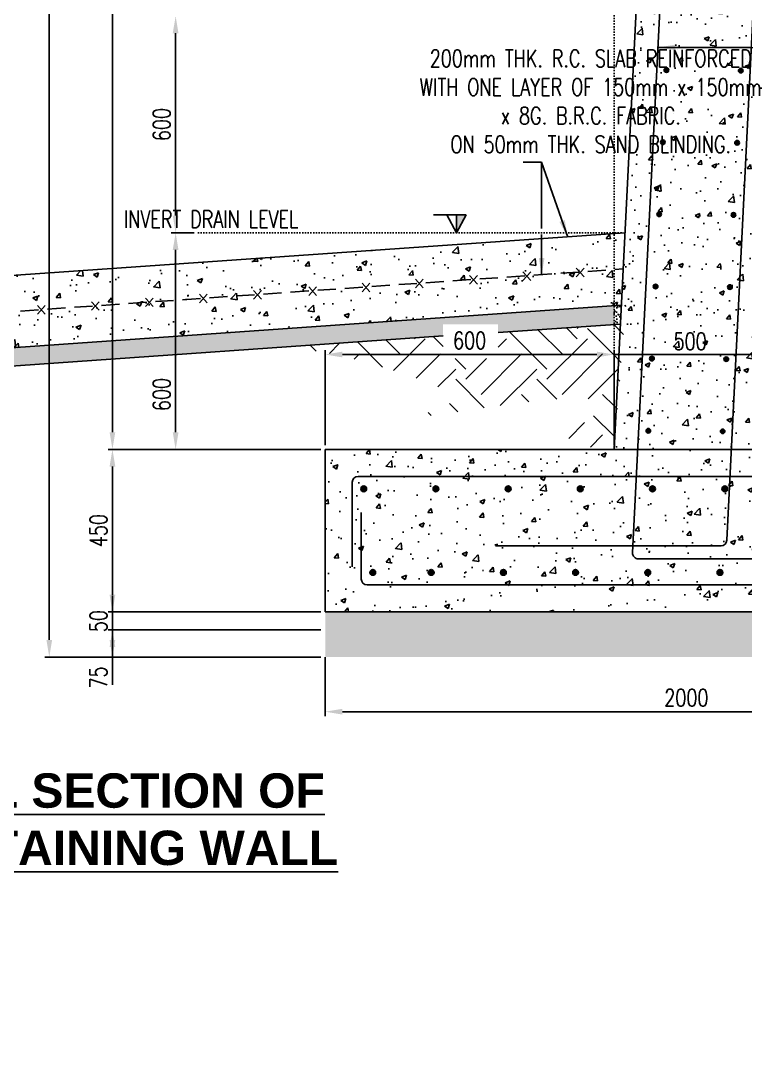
# Model space of a CAD drawing. Header units: millimetres. Extents: x -605628 to 223188, y -4937 to 493520.
# Drawn here: x -542546 to -540538, y 410827 to 413670 of the extents above; entities that cross this region are included whole.
import ezdxf

# ---------------------------------------------------------------- set-up
doc = ezdxf.new("R2010")
doc.units = ezdxf.units.MM
doc.header["$LTSCALE"] = 100
doc.header["$MEASUREMENT"] = 0
doc.header["$PDMODE"] = 3
doc.header["$PDSIZE"] = -0.5
doc.linetypes.add('DOT', pattern=[0.25, 0, -0.25])
doc.linetypes.add('HIDDEN', pattern=[0.375, 0.25, -0.125])
doc.layers.get('Defpoints').update_dxf_attribs({"color": 1})
for name, color, linetype in [('S-Dim', 1, 'Continuous'), ('S-Hatch', 8, 'Continuous'), ('ST-FOOTING', 4, 'HIDDEN'), ('ST-HATCH', 8, 'Continuous'), ('STL-OBJT', 4, 'Continuous'), ('TITLE', 2, 'Continuous')]:
    doc.layers.add(name, color=color, linetype=linetype)
doc.styles.add('Roomname', font='sanss___.ttf')
doc.styles.add('SKEL 1_10xp', font='romans.shx', dxfattribs={"width": 0.75, "height": 23.8})
doc.styles.add('SKEL 1_20xp', font='romans.shx', dxfattribs={"width": 0.75, "height": 47.6})
doc.dimstyles.new('SKEL 1_20xp', dxfattribs={"dimtxt": 47.6, "dimasz": 47.6, "dimexe": 12, "dimexo": 12, "dimgap": 15, "dimtad": 1, "dimdec": 0, "dimtxsty": 'SKEL 1_20xp', "dimcen": 4, "dimdle": 1, "dimclrd": 1, "dimclre": 1, "dimclrt": 2, "dimadec": 0, "dimazin": 0, "dimtfac": 1, "dimtdec": 0, "dimtix": 1, "dimtmove": 0, "dimatfit": 3, "dimfxl": 1.25, "dimarcsym": 0})
pattern_1 = [(50, (-126400.82, -8102.04), (136.279435, -11.922906), [14.25, -156.75]), (355, (-126400.82, -8102.04), (-26.362753, 142.916505), [11.4, -125.4]), (100.451444, (-126389.46, -8103.03), (109.91668, 130.993598), [12.110636, -133.217]), (46.1842, (-126400.82, -8064.04), (202.775853, -31.448663), [21.375, -235.125]), (96.635635, (-126383.92, -8066.66), (177.58577, 185.082534), [18.165965, -199.825614]), (351.184164, (-126400.82, -8064.04), (177.58577, 185.082534), [17.1, -188.1]), (21, (-126381.82, -8073.54), (113.41234, -76.49759), [14.25, -156.75]), (326, (-126381.82, -8073.54), (46.229913, 137.77851), [11.4, -125.4]), (71.451445, (-126372.37, -8079.91), (159.642252, 61.28092), [12.110636, -133.217]), (37.5, (-126400.82, -8102.037), (2.3103725, 63.2498322), [0, -123.88, 0, -127.3, 0, -125.875]), (7.5, (-126400.82, -8102.04), (49.983212, 74.938225), [0, -72.58, 0, -121.03, 0, -47.975]), (327.5, (-126443.19, -8102.037), (101.426263, -4.2854256), [0, -47.5, 0, -148.2, 0, -196.65]), (317.5, (-126462.19, -8102.04), (110.805372, 19.019947), [0, -61.75, 0, -98.42, 0, -139.65])]
pattern_2 = [(50, (-200203.04, 2869.87), (143.452037, -12.550427), [15, -165]), (355, (-200203.04, 2869.87), (-27.750267, 150.438427), [12, -132]), (100.451444, (-200191.09, 2868.82), (115.70177, 137.887998), [12.74804, -140.228422]), (46.1842, (-200203.04, 2909.87), (213.448266, -33.103856), [22.5, -247.5]), (96.635635, (-200185.25, 2907.1), (186.93239, 194.82372), [19.12207, -210.34275]), (351.184164, (-200203.04, 2909.87), (186.93239, 194.82372), [18, -198]), (21, (-200183.04, 2899.87), (119.38141, -80.523778), [15, -165]), (326, (-200183.04, 2899.87), (48.663066, 145.03001), [12, -132]), (71.451445, (-200173.09, 2893.16), (168.044475, 64.50623), [12.748038, -140.228422]), (37.5, (-200203.04, 2869.87), (2.431971, 66.578771), [0, -130.4, 0, -134, 0, -132.5]), (7.5, (-200203.04, 2869.87), (52.6139075, 78.882342), [0, -76.4, 0, -127.4, 0, -50.5]), (327.5, (-200247.64, 2869.87), (106.764487, -4.5109743), [0, -50, 0, -156, 0, -207]), (317.5, (-200267.64, 2869.87), (116.637234, 20.020996), [0, -65, 0, -103.6, 0, -147])]
pattern_3 = [(50, (-200203.11, 2868.47), (143.452037, -12.550427), [15, -165]), (355, (-200203.11, 2868.47), (-27.750267, 150.438427), [12, -132]), (100.451444, (-200191.16, 2867.42), (115.70177, 137.888), [12.74804, -140.228422]), (46.1842, (-200203.11, 2908.47), (213.448266, -33.103856), [22.5, -247.5]), (96.635635, (-200185.32, 2905.7), (186.93239, 194.82372), [19.12207, -210.34275]), (351.184164, (-200203.11, 2908.47), (186.93239, 194.82372), [18, -198]), (21, (-200183.11, 2898.47), (119.38141, -80.523778), [15, -165]), (326, (-200183.11, 2898.47), (48.663066, 145.03001), [12, -132]), (71.451445, (-200173.16, 2891.76), (168.044475, 64.50623), [12.748038, -140.228422]), (37.5, (-200203.11, 2868.47), (2.431971, 66.578771), [0, -130.4, 0, -134, 0, -132.5]), (7.5, (-200203.11, 2868.47), (52.6139075, 78.882342), [0, -76.4, 0, -127.4, 0, -50.5]), (327.5, (-200247.71, 2868.47), (106.764487, -4.5109743), [0, -50, 0, -156, 0, -207]), (317.5, (-200267.71, 2868.47), (116.637234, 20.020996), [0, -65, 0, -103.6, 0, -147])]
pattern_4 = [(45, (-200203.11, 2868.47), (1e-14, 224.506403), [158.75, -158.75]), (45, (-200245.2, 2910.56), (1e-14, 224.506403), [158.75, -158.75]), (45, (-200287.3, 2952.66), (1e-14, 224.506403), [158.75, -158.75]), (135, (-200287.3, 2980.72), (-224.506403, 4e-14), [158.75, -158.75]), (135, (-200245.2, 3022.82), (-224.506403, 4e-14), [158.75, -158.75]), (135, (-200203.11, 3064.91), (-224.506403, 4e-14), [158.75, -158.75])]

# ---------------------------------------------------------------- blocks, each defined once
blk = doc.blocks.new('*D116')
at = {"layer": 'Defpoints', "color": 0, "transparency": 16777216}
for p in [(-541701.8, 412482.8), (-542291, 412032.8), (-541701.8, 412032.8)]:
    blk.add_point(p, dxfattribs=at)
at = {"layer": 'S-Dim', "color": 1, "lineweight": -2, "transparency": 16777216}
for p, q in [((-541713.8, 412482.8), (-542303, 412482.8)), ((-542291, 412435.2), (-542291, 412080.4)), ((-541713.8, 412032.8), (-542303, 412032.8))]:
    blk.add_line(p, q, dxfattribs=at)
at = {"layer": 'S-Dim', "color": 1, "transparency": 16777216}
for points in [[(-542299, 412435.2), (-542283.1, 412435.2), (-542291, 412482.8)], [(-542299, 412080.4), (-542283.1, 412080.4), (-542291, 412032.8)]]:
    blk.add_solid(points, dxfattribs=at)
at = {"layer": 'S-Dim', "color": 5, "transparency": 16777216, "insert": (-542329.8, 412257.8), "char_height": 47.6, "attachment_point": 5, "rotation": 90, "style": 'SKEL 1_20xp'}
blk.add_mtext('450', dxfattribs=at)
blk = doc.blocks.new('*D120')
at = {"layer": 'Defpoints', "color": 0, "transparency": 16777216}
for p in [(-541701.8, 412745.5), (-541701.8, 412482.8), (-540901.8, 412482.8)]:
    blk.add_point(p, dxfattribs=at)
at = {"layer": 'S-Dim', "color": 1, "lineweight": -2, "transparency": 16777216}
for p, q in [((-541701.8, 412494.8), (-541701.8, 412757.5)), ((-540949.4, 412745.5), (-541654.2, 412745.5)), ((-540901.8, 412494.8), (-540901.8, 412757.5))]:
    blk.add_line(p, q, dxfattribs=at)
at = {"layer": 'S-Dim', "color": 1, "transparency": 16777216}
for points in [[(-541654.2, 412753.4), (-541654.2, 412737.6), (-541701.8, 412745.5)], [(-540949.4, 412753.4), (-540949.4, 412737.6), (-540901.8, 412745.5)]]:
    blk.add_solid(points, dxfattribs=at)
at = {"layer": 'S-Dim', "color": 5, "transparency": 16777216, "insert": (-541301.8, 412784.3), "char_height": 47.6, "attachment_point": 5, "style": 'SKEL 1_20xp'}
blk.add_mtext('600', dxfattribs=at)
blk = doc.blocks.new('*D122')
at = {"layer": 'Defpoints', "color": 0, "transparency": 16777216}
for p in [(-541701.8, 411919.8), (-539701.2, 411907.8), (-539701.2, 411756.4)]:
    blk.add_point(p, dxfattribs=at)
at = {"layer": 'S-Dim', "color": 1, "lineweight": -2, "transparency": 16777216}
for p, q in [((-541701.8, 411907.8), (-541701.8, 411744.4)), ((-539701.2, 411895.8), (-539701.2, 411744.4)), ((-541654.2, 411756.4), (-539748.8, 411756.4))]:
    blk.add_line(p, q, dxfattribs=at)
at = {"layer": 'S-Dim', "color": 1, "transparency": 16777216}
for points in [[(-541654.2, 411764.3), (-541654.2, 411748.5), (-541701.8, 411756.4)], [(-539748.8, 411764.3), (-539748.8, 411748.5), (-539701.2, 411756.4)]]:
    blk.add_solid(points, dxfattribs=at)
at = {"layer": 'S-Dim', "color": 5, "transparency": 16777216, "insert": (-540701.5, 411795.2), "char_height": 47.6, "attachment_point": 5, "style": 'SKEL 1_20xp'}
blk.add_mtext('2000', dxfattribs=at)
blk = doc.blocks.new('*D123')
at = {"layer": 'Defpoints', "color": 0, "transparency": 16777216}
for p in [(-542052.9, 413082.8), (-542116, 412482.8), (-541701.8, 412482.8)]:
    blk.add_point(p, dxfattribs=at)
at = {"layer": 'S-Dim', "color": 1, "lineweight": -2, "transparency": 16777216}
for p, q in [((-542064.9, 413082.8), (-542128, 413082.8)), ((-542116, 413035.2), (-542116, 412530.4)), ((-541713.8, 412482.8), (-542128, 412482.8))]:
    blk.add_line(p, q, dxfattribs=at)
at = {"layer": 'S-Dim', "color": 1, "transparency": 16777216}
for points in [[(-542124, 413035.2), (-542108.1, 413035.2), (-542116, 413082.8)], [(-542124, 412530.4), (-542108.1, 412530.4), (-542116, 412482.8)]]:
    blk.add_solid(points, dxfattribs=at)
at = {"layer": 'S-Dim', "color": 5, "transparency": 16777216, "insert": (-542154.8, 412634.7), "char_height": 47.6, "attachment_point": 5, "rotation": 90, "style": 'SKEL 1_20xp'}
blk.add_mtext('600', dxfattribs=at)

msp = doc.modelspace()

# ---------------------------------------------------------------- hatches: boundary and pattern name
h = msp.add_hatch()
h.set_pattern_fill('AR-CONC', color=8, scale=19)
h.set_pattern_definition(pattern_1)
h.paths.add_polyline_path([(-540507.3, 413876), (-540744.6, 413739, -0.322065), (-540740.2, 413732.9, -1.104856), (-540752.9, 413734.2), (-540773.6, 413722.2), (-540822.8, 412745.2), (-540563.8, 412745.2)])
h.paths.add_polyline_path([(-540567.4, 413331.8, -1), (-540554.6, 413331.8, -1)], flags=16)
h.paths.add_polyline_path([(-540564.6, 413132.1, -1), (-540577.4, 413132.1, -1)], flags=16)
h.paths.add_polyline_path([(-540773.1, 413333.4, -1), (-540760.3, 413333.4, -1)], flags=16)
h.paths.add_polyline_path([(-540770.4, 413133.7, -1), (-540783.2, 413133.7, -1)], flags=16)
h.paths.add_polyline_path([(-540557.4, 413531.6, -1), (-540544.6, 413531.6, -1)], flags=16)
h.paths.add_polyline_path([(-540574.6, 412932.3, -1), (-540587.4, 412932.3, -1)], flags=16)
h.paths.add_polyline_path([(-540763.1, 413533.2, -1), (-540750.3, 413533.2, -1)], flags=16)
h.paths.add_polyline_path([(-540780.4, 412933.9, -1), (-540793.2, 412933.9, -1)], flags=16)
h.paths.add_polyline_path([(-540547.4, 413731.3, -1), (-540534.6, 413731.3, -1)], flags=16)
h.paths.add_polyline_path([(-540773.6, 413722.2), (-540841.9, 413682.8), (-540888.7, 412745.2), (-540822.8, 412745.2)])
h.paths.add_polyline_path([(-540429.9, 413920.7), (-540507.3, 413876), (-540563.8, 412745.2), (-540576.9, 412482.8), (-540501.8, 412482.8)])
h.paths.add_polyline_path([(-540770.6, 413781.7), (-540838.9, 413742.3), (-540781.9, 414882.5), (-540713.2, 414922.2)])
h.paths.add_polyline_path([(-540486, 414300.3), (-540744.5, 414300.3), (-540770.6, 413781.7), (-540504.3, 413935.5)])
h.paths.add_polyline_path([(-540732.9, 414132.4, -1), (-540720.1, 414132.4, -1)], flags=16)
h.paths.add_polyline_path([(-540730.1, 413932.7, -1), (-540742.9, 413932.7, -1)], flags=16)
h.paths.add_polyline_path([(-540527.5, 414130.8, -1), (-540514.7, 414130.8, -1)], flags=16)
h.paths.add_polyline_path([(-540524.6, 413931.1, -1), (-540537.4, 413931.1, -1)], flags=16)
h.paths.add_polyline_path([(-540404, 414438.2), (-540479.1, 414438.2), (-540482.9, 414362.6), (-540454.7, 414362.6), (-540454.7, 414300.3), (-540486, 414300.3), (-540504.3, 413935.5), (-540427, 413980.1)])
h = msp.add_hatch()
h.set_pattern_fill('AR-CONC', color=8, scale=20, style=0)
h.set_pattern_definition(pattern_2)
h.paths.add_polyline_path([(-540901.7, 412980.7), (-540901.7, 413080.8), (-542886.9, 412942.3), (-542886.9, 412899.6), (-542936.3, 412899.6), (-542844.9, 412844.8)])
h = msp.add_hatch()
h.set_pattern_fill('AR-CONC', color=8, scale=20, style=0)
h.set_pattern_definition(pattern_3)
h.paths.add_polyline_path([(-540851.8, 413082.8), (-540901.8, 413079.4), (-540901.8, 412979.3), (-540860.2, 412982.2)])
h = msp.add_hatch()
h.set_pattern_fill('AR-CONC', color=8, scale=20, style=0)
h.set_pattern_definition(pattern_2)
h.paths.add_polyline_path([(-540901.7, 412980.7), (-542844.9, 412844.8), (-542828.1, 412834.8), (-542886.9, 412834.8), (-542886.9, 412741.8), (-540901.7, 412880.3)])
h = msp.add_hatch()
h.set_pattern_fill('AR-CONC', color=8, scale=20, style=0)
h.set_pattern_definition(pattern_3)
h.paths.add_polyline_path([(-540901.8, 412878.9), (-540868.6, 412881.2), (-540860.2, 412982.2), (-540901.8, 412979.3)])
h = msp.add_hatch()
h.set_pattern_fill('AR-CONC', color=8, scale=20, style=0)
h.set_pattern_definition(pattern_3)
h.paths.add_polyline_path([(-540624.3, 412900.1), (-540737.4, 412900.1), (-540737.4, 412819.6), (-540624.3, 412819.6)])
h = msp.add_hatch()
h.set_pattern_fill('AR-CONC', color=8, scale=19)
h.set_pattern_definition(pattern_1)
h.paths.add_polyline_path([(-540563.8, 412745.2), (-540822.8, 412745.2), (-540836, 412482.8), (-540576.9, 412482.8)])
h.paths.add_polyline_path([(-540594.6, 412532.8, -1), (-540607.4, 412532.8, -1)], flags=16)
h.paths.add_polyline_path([(-540800.5, 412534.5, -1), (-540813.3, 412534.5, -1)], flags=16)
h.paths.add_polyline_path([(-540803.3, 412734.2, -1), (-540790.5, 412734.2, -1)], flags=16)
h.paths.add_polyline_path([(-540597.4, 412732.6, -1), (-540584.6, 412732.6, -1)], flags=16)
h.paths.add_polyline_path([(-540822.8, 412745.2), (-540888.7, 412745.2), (-540901.8, 412482.8), (-540836, 412482.8)])
h = msp.add_hatch()
h.set_pattern_fill('AR-CONC', color=8, scale=20, style=0)
h.set_pattern_definition([(50, (-207619.4, 1385), (143.452037, -12.550427), [15, -165]), (355, (-207619.4, 1385), (-27.750267, 150.438427), [12, -132]), (100.451444, (-207607.45, 1383.96), (115.70177, 137.888), [12.74804, -140.228422]), (46.1842, (-207619.4, 1425), (213.448266, -33.103856), [22.5, -247.5]), (96.635635, (-207601.62, 1422.24), (186.93239, 194.82372), [19.12207, -210.34275]), (351.184164, (-207619.4, 1425), (186.93239, 194.82372), [18, -198]), (21, (-207599.4, 1415), (119.38141, -80.523778), [15, -165]), (326, (-207599.4, 1415), (48.663066, 145.03001), [12, -132]), (71.451445, (-207589.46, 1408.29), (168.044475, 64.50623), [12.74804, -140.228422]), (37.5, (-207619.404, 1385), (2.431971, 66.578771), [0, -130.4, 0, -134, 0, -132.5]), (7.5, (-207619.404, 1385), (52.6139075, 78.882342), [0, -76.4, 0, -127.4, 0, -50.5]), (327.5, (-207664.004, 1385), (106.764487, -4.5109743), [0, -50, 0, -156, 0, -207]), (317.5, (-207684, 1385), (116.637234, 20.020996), [0, -65, 0, -103.6, 0, -147])])
h.paths.add_polyline_path([(-539901.8, 412482.8), (-540501.8, 412482.8), (-540901.8, 412482.8), (-541701.8, 412482.8), (-541701.8, 412032.8), (-539901.8, 412032.8)])
at = {"layer": 'S-Dim'}
h = msp.add_hatch(color=5, dxfattribs=at)
h.dxf.hatch_style = 1
h.paths.add_polyline_path([(-541338.2, 413132.7), (-541311.1, 413132.7), (-541338.2, 413082.8)])
at = {"layer": 'S-Hatch'}
h = msp.add_hatch(dxfattribs=at)
h.set_pattern_fill('AR-SAND', color=256, scale=10)
h.set_pattern_definition([(37.5, (-200203.041, 2869.869), (-0.6299336, 19.2682377), [0, -15.2, 0, -17, 0, -16.25]), (7.5, (-200203.04, 2869.87), (17.697767, 28.2214607), [0, -8.2, 0, -13.7, 0, -5.25]), (327.5, (-200215.341, 2869.869), (31.1414186, 0.05659054), [0, -5, 0, -18, 0, -23.5]), (317.5, (-200215.34, 2869.87), (30.061266, 8.7767556), [0, -2.5, 0, -11.8, 0, -13.5])])
h.paths.add_polyline_path([(-541223.2, 412828.7), (-541223.2, 412807.7), (-540901.7, 412830.1), (-540901.7, 412880.3), (-542886.9, 412741.8), (-542886.9, 412691.7), (-541375.1, 412797.1), (-541375.1, 412828.7)])
h = msp.add_hatch(dxfattribs=at)
h.set_pattern_fill('EARTH', color=256, scale=635, angle=45, style=0)
h.set_pattern_definition(pattern_4)
edge = h.paths.add_edge_path()
edge.add_line((-540868.5, 412882.4), (-540901.8, 412880.1))
edge.add_line((-540901.8, 412880.1), (-540901.8, 412522.9))
edge.add_spline(control_points=[(-540901.8, 412522.9), (-540900.7, 412522.9), (-540899.6, 412522.9), (-540898.5, 412522.9)], knot_values=[2281.515033, 2281.515033, 2281.515033, 2281.515033, 2283.637412, 2283.637412, 2283.637412, 2283.637412], degree=3, periodic=0)
edge.add_line((-540898.5, 412522.9), (-540868.5, 412882.4))
h = msp.add_hatch(dxfattribs=at)
h.set_pattern_fill('EARTH', color=256, scale=635, angle=45, style=0)
h.set_pattern_definition(pattern_4)
h.paths.add_polyline_path([(-540868.5, 412882.4), (-540901.8, 412880.1), (-540901.8, 412522.9), (-540901.8, 412482.8)])
h = msp.add_hatch(dxfattribs=at)
h.set_pattern_fill('AR-SAND', color=256, scale=10)
h.set_pattern_definition([(37.5, (-200203.111, 2868.468), (-0.6299336, 19.2682377), [0, -15.2, 0, -17, 0, -16.25]), (7.5, (-200203.11, 2868.468), (17.697767, 28.2214607), [0, -8.2, 0, -13.7, 0, -5.25]), (327.5, (-200215.411, 2868.468), (31.1414186, 0.05659054), [0, -5, 0, -18, 0, -23.5]), (317.5, (-200215.41, 2868.468), (30.061266, 8.7767556), [0, -2.5, 0, -11.8, 0, -13.5])])
h.paths.add_polyline_path([(-540884.5, 412830), (-540882, 412880.3), (-540901.8, 412878.9), (-540901.8, 412828.7)])
h = msp.add_hatch(dxfattribs=at)
h.set_pattern_fill('EARTH', color=256, scale=635, angle=45, style=0)
h.set_pattern_definition(pattern_4)
h.paths.add_polyline_path([(-541223.2, 412806.3), (-541223.2, 412734.6), (-541375.2, 412734.6), (-541375.2, 412795.7), (-541815, 412765.1), (-541815.3, 412765.1), (-541807.4, 412764.4), (-541799.3, 412763.7), (-541791.2, 412763), (-541783.1, 412762.1), (-541774.8, 412761.2), (-541766.5, 412760.2), (-541758.1, 412759.1), (-541749.5, 412758), (-541740.9, 412756.7), (-541732.2, 412755.4), (-541723.4, 412754), (-541714.5, 412752.5), (-541705.4, 412750.9), (-541696.3, 412749.2), (-541687, 412747.4), (-541677.6, 412745.5), (-541668.1, 412743.5), (-541658.4, 412741.4), (-541648.6, 412739.2), (-541638.7, 412736.9), (-541628.6, 412734.5), (-541618.4, 412731.9), (-541608.1, 412729.3), (-541597.5, 412726.5), (-541586.9, 412723.6), (-541576, 412720.6), (-541565, 412717.5), (-541553.8, 412714.2), (-541542.5, 412710.8), (-541530.9, 412707.2), (-541519.2, 412703.6), (-541507.3, 412699.8), (-541495.2, 412695.8), (-541482.9, 412691.7), (-541470.4, 412687.5), (-541457.8, 412683.1), (-541445.2, 412678.6), (-541432.7, 412674), (-541420.5, 412669.3), (-541408.8, 412664.5), (-541397.8, 412659.6), (-541387.5, 412654.8), (-541378.1, 412649.8), (-541369.9, 412644.9), (-541362.9, 412640), (-541357.3, 412635.1), (-541353.3, 412630.2), (-541351, 412625.4), (-541350.6, 412620.7), (-541352.2, 412616.1), (-541356, 412611.5), (-541361.9, 412607.1), (-541369.3, 412602.9), (-541377.8, 412598.8), (-541387.1, 412595), (-541396.7, 412591.4), (-541406.1, 412588.1), (-541415, 412585.1), (-541422.9, 412582.5), (-541429.3, 412580.2), (-541434.1, 412578.3), (-541437.4, 412576.8), (-541439.1, 412575.6), (-541439.4, 412574.8), (-541438.2, 412574.2), (-541435.8, 412574), (-541432, 412574), (-541427.1, 412574.4), (-541421, 412574.9), (-541413.8, 412575.7), (-541405.6, 412576.7), (-541396.4, 412577.9), (-541386.3, 412579.3), (-541375.4, 412580.9), (-541363.7, 412582.6), (-541351.2, 412584.4), (-541338.1, 412586.4), (-541324.4, 412588.4), (-541310.2, 412590.6), (-541295.4, 412592.7), (-541280.3, 412595), (-541264.8, 412597.2), (-541249, 412599.5), (-541233, 412601.8), (-541216.8, 412604.1), (-541200.5, 412606.3), (-541184.1, 412608.5), (-541167.8, 412610.6), (-541151.5, 412612.6), (-541135.4, 412614.5), (-541119.4, 412616.3), (-541103.7, 412617.9), (-541088.4, 412619.4), (-541073.4, 412620.7), (-541058.8, 412621.8), (-541044.8, 412622.8), (-541031.3, 412623.5), (-541018.4, 412624), (-541006.2, 412624.2), (-540994.8, 412624.1), (-540984.1, 412623.8), (-540974.4, 412623.1), (-540965.5, 412622.1), (-540957.7, 412620.8), (-540950.9, 412619.2), (-540945.2, 412617.1), (-540940.7, 412614.7), (-540937.4, 412611.8), (-540935.5, 412608.6), (-540934.9, 412604.9), (-540935.7, 412600.7), (-540937.9, 412596.1), (-540941.8, 412591), (-540947.2, 412585.4), (-540954.1, 412579.3), (-540962.2, 412572.8), (-540971.1, 412566), (-540980.5, 412559.1), (-540990.1, 412552.2), (-540999.6, 412545.2), (-541008.5, 412538.4), (-541016.4, 412531.8), (-541022.6, 412525.4), (-541026.6, 412519.3), (-541027.7, 412513.4), (-541025.3, 412507.8), (-541018.7, 412502.6), (-541007.3, 412497.8), (-540990.6, 412493.4), (-540967.8, 412489.4), (-540938.5, 412485.9), (-540901.8, 412482.8), (-540901.8, 412828.7)])
h = msp.add_hatch(dxfattribs=at)
h.set_pattern_fill('AR-SAND', color=256, scale=10)
h.set_pattern_definition([(37.5, (-200203.111, -7248.098), (-0.6299336, 19.2682377), [0, -15.2, 0, -17, 0, -16.25]), (7.5, (-200203.11, -7248.098), (17.697767, 28.2214607), [0, -8.2, 0, -13.7, 0, -5.25]), (327.5, (-200215.411, -7248.098), (31.1414186, 0.05659054), [0, -5, 0, -18, 0, -23.5]), (317.5, (-200215.41, -7248.098), (30.061266, 8.7767556), [0, -2.5, 0, -11.8, 0, -13.5])])
h.paths.add_polyline_path([(-539901.8, 412032.8), (-541701.8, 412032.8), (-541701.8, 411982.8), (-539901.8, 411982.8)])
h = msp.add_hatch(dxfattribs=at)
h.set_pattern_fill('GRAVEL', color=1, scale=120)
h.set_pattern_definition([(228.0127875, (-200116.711, -7128.098), (-960, -1080), [16.14432, -1598.290566]), (184.9697407, (-200127.5113, -7140.0976), (1440, 120), [27.70416, -2742.710971]), (132.510447, (-200155.111, -7142.4976), (1200, -1320), [19.53456, -1933.923912]), (267.273689, (-200201.911, -7172.4976), (120, 2400), [25.22856, -2497.626965]), (292.8336542, (-200203.111, -7197.6976), (-600, 1440), [24.7386, -2449.124775]), (357.273689, (-200193.511, -7220.4976), (-2400, 120), [25.22856, -2497.626965]), (37.6942405, (-200168.3113, -7221.6976), (-1560, -1200), [33.36348, -3302.981826]), (72.2553284, (-200141.9113, -7201.2976), (840, 2640), [31.49856, -3118.35858]), (121.4295656, (-200132.311, -7171.2976), (-960, 1560), [25.314, -2506.088773]), (175.2363583, (-200145.511, -7149.698), (1320, -120), [28.89984, -1416.09151]), (222.3974378, (-200174.3113, -7147.2976), (-1440, -1320), [37.37376, -3700.005]), (138.8140748, (-200083.111, -7173.698), (-840, 720), [12.75612, -1262.861378]), (171.4692344, (-200092.711, -7165.2976), (1560, -240), [24.26844, -2402.58137]), (225, (-200116.71, -7161.7), (-1e-14, -120), [16.97052, -152.735107]), (203.1985905, (-200125.111, -7147.298), (600, 240), [9.13896, -904.753813]), (291.8014095, (-200133.511, -7150.898), (-120, 360), [12.92436, -633.295417]), (30.9637565, (-200128.711, -7162.898), (360, 240), [20.99148, -678.722747]), (161.565051, (-200110.71, -7152.098), (240, -120), [15.17892, -364.2944]), (16.3895403, (-200203.111, -7150.8976), (1200, 360), [21.264, -2105.141418]), (70.346176, (-200182.711, -7144.898), (-480, -1320), [17.83932, -1766.08893]), (293.1985905, (-200110.711, -7128.098), (-240, 600), [18.2778, -895.614973]), (343.6104597, (-200103.511, -7144.8976), (-1200, 360), [21.264, -2105.141418]), (339.4439548, (-200203.111, -7225.298), (-600, 240), [20.5056, -1004.77485]), (294.7751406, (-200183.911, -7232.498), (-600, 1320), [17.18136, -1700.957168]), (66.8014095, (-200109.511, -7248.098), (240, 600), [18.2778, -895.614973]), (17.3540246, (-200102.311, -7231.2976), (-1560, -480), [20.11572, -1991.450834]), (69.4439548, (-200168.311, -7248.098), (-240, -600), [10.2528, -1015.02765]), (101.3099325, (-200116.711, -7248.098), (-120, 480), [6.1188, -605.763542]), (165.9637565, (-200117.91, -7242.098), (360, -120), [24.7386, -470.034075]), (186.009006, (-200141.911, -7236.0976), (1200, 120), [22.926, -2269.67078]), (303.6900675, (-200128.71, -7173.698), (-120, 240), [17.30664, -415.359513]), (353.1572266, (-200119.1113, -7188.0976), (2040, -240), [30.21528, -2991.307515]), (60.945396, (-200089.111, -7191.698), (-480, -840), [12.35472, -1223.120897]), (90, (-200083.11, -7180.9), (-120, 120), [7.2, -112.8]), (120.2564372, (-200144.311, -7232.498), (480, -840), [16.67088, -1650.4224]), (48.0127875, (-200152.711, -7218.098), (960, 1080), [32.28864, -1582.146246]), (0, (-200131.11, -7194.1), (120, 120), [31.2, -88.8]), (325.3048465, (-200099.911, -7194.098), (1200, -840), [18.97368, -1878.392916]), (254.054604, (-200084.311, -7204.898), (-120, -480), [17.47224, -856.140947]), (207.6459754, (-200089.1113, -7221.6976), (-2280, -1200), [28.4478, -2816.336902]), (175.4260787, (-200114.3113, -7234.8976), (-1560, 120), [30.09588, -2979.48881])])
h.paths.add_polyline_path([(-539901.8, 411982.8), (-541701.8, 411982.8), (-541701.8, 411907.8), (-539901.8, 411907.8)])
at = {"layer": 'STL-OBJT'}
h = msp.add_hatch(color=3, dxfattribs=at)
h.dxf.hatch_style = 1
h.paths.add_polyline_path([(-540763.1, 413533, 1), (-540750.3, 413533.4, 1)])
h = msp.add_hatch(color=3, dxfattribs=at)
h.dxf.hatch_style = 1
h.paths.add_polyline_path([(-540557.4, 413531.6, 1), (-540544.6, 413531.6, 1)])
h = msp.add_hatch(color=3, dxfattribs=at)
h.dxf.hatch_style = 1
h.paths.add_polyline_path([(-540773.1, 413333.2, 1), (-540760.3, 413333.7, 1)])
h = msp.add_hatch(color=3, dxfattribs=at)
h.dxf.hatch_style = 1
h.paths.add_polyline_path([(-540567.4, 413331.8, 1), (-540554.6, 413331.8, 1)])
h = msp.add_hatch(color=3, dxfattribs=at)
h.dxf.hatch_style = 1
h.paths.add_polyline_path([(-540783.2, 413133.5, 1), (-540770.4, 413133.9, 1)])
h = msp.add_hatch(color=3, dxfattribs=at)
h.dxf.hatch_style = 1
h.paths.add_polyline_path([(-540577.4, 413132.1, 1), (-540564.6, 413132.1, 1)])
h = msp.add_hatch(color=3, dxfattribs=at)
h.dxf.hatch_style = 1
h.paths.add_polyline_path([(-540793.2, 412933.7, 1), (-540780.4, 412934.2, 1)])
h = msp.add_hatch(color=3, dxfattribs=at)
h.dxf.hatch_style = 1
h.paths.add_polyline_path([(-540587.4, 412932.3, 1), (-540574.6, 412932.3, 1)])
h = msp.add_hatch(color=3, dxfattribs=at)
h.dxf.hatch_style = 1
h.paths.add_polyline_path([(-540803.3, 412734, 1), (-540790.5, 412734.4, 1)])
h = msp.add_hatch(color=3, dxfattribs=at)
h.dxf.hatch_style = 1
h.paths.add_polyline_path([(-540597.4, 412732.6, 1), (-540584.6, 412732.6, 1)])
h = msp.add_hatch(color=3, dxfattribs=at)
h.dxf.hatch_style = 1
h.paths.add_polyline_path([(-540813.3, 412534.2, 1), (-540800.6, 412534.7, 1)])
h = msp.add_hatch(color=3, dxfattribs=at)
h.dxf.hatch_style = 1
h.paths.add_polyline_path([(-540607.4, 412532.8, 1), (-540594.6, 412532.8, 1)])
h = msp.add_hatch(color=3, dxfattribs=at)
h.dxf.hatch_style = 1
h.paths.add_polyline_path([(-541603.2, 412373.5, 1), (-541587.2, 412373.5, 1)])
h = msp.add_hatch(color=3, dxfattribs=at)
h.dxf.hatch_style = 1
h.paths.add_polyline_path([(-541403.2, 412373.5, 1), (-541387.2, 412373.5, 1)])
h = msp.add_hatch(color=3, dxfattribs=at)
h.dxf.hatch_style = 1
h.paths.add_polyline_path([(-541203.2, 412373.5, 1), (-541187.2, 412373.5, 1)])
h = msp.add_hatch(color=3, dxfattribs=at)
h.dxf.hatch_style = 1
h.paths.add_polyline_path([(-541003.2, 412373.5, 1), (-540987.2, 412373.5, 1)])
h = msp.add_hatch(color=3, dxfattribs=at)
h.dxf.hatch_style = 1
h.paths.add_polyline_path([(-540803.2, 412373.5, 1), (-540787.2, 412373.5, 1)])
h = msp.add_hatch(color=3, dxfattribs=at)
h.dxf.hatch_style = 1
h.paths.add_polyline_path([(-540603.2, 412373.5, 1), (-540587.2, 412373.5, 1)])
h = msp.add_hatch(color=3, dxfattribs=at)
h.dxf.hatch_style = 1
h.paths.add_polyline_path([(-541578.2, 412142.2, 1), (-541562.2, 412142.2, 1)])
h = msp.add_hatch(color=3, dxfattribs=at)
h.dxf.hatch_style = 1
h.paths.add_polyline_path([(-541416.4, 412142.2, 1), (-541400.4, 412142.2, 1)])
h = msp.add_hatch(color=3, dxfattribs=at)
h.dxf.hatch_style = 1
h.paths.add_polyline_path([(-541216.4, 412142.2, 1), (-541200.4, 412142.2, 1)])
h = msp.add_hatch(color=3, dxfattribs=at)
h.dxf.hatch_style = 1
h.paths.add_polyline_path([(-541016.4, 412142.2, 1), (-541000.4, 412142.2, 1)])
h = msp.add_hatch(color=3, dxfattribs=at)
h.dxf.hatch_style = 1
h.paths.add_polyline_path([(-540816.4, 412142.2, 1), (-540800.4, 412142.2, 1)])
h = msp.add_hatch(color=3, dxfattribs=at)
h.dxf.hatch_style = 1
h.paths.add_polyline_path([(-540616.4, 412142.2, 1), (-540600.4, 412142.2, 1)])

# ---------------------------------------------------------------- linework, layer by layer
at = {"layer": 'S-Dim', "color": 1}
for p, q in [((-542466, 415885.2), (-542466, 411955.4)), ((-542291, 415435.2), (-542291, 412530.4)), ((-542116, 413635.2), (-542116, 413130.4)), ((-542064.9, 413082.8), (-542128, 413082.8)), ((-541713.8, 412482.8), (-542303, 412482.8)), ((-542291, 412080.4), (-542291, 412128)), ((-542291, 412030.4), (-542291, 412078)), ((-541713.8, 412032.8), (-542303, 412032.8)), ((-542291, 412030.4), (-542291, 411907.8)), ((-541713.8, 411982.8), (-542303, 411982.8)), ((-541713.8, 411982.8), (-542303, 411982.8)), ((-541713.8, 411907.8), (-542478, 411907.8)), ((-541713.8, 411907.8), (-542303, 411907.8)), ((-542291, 411907.8), (-542291, 411830.7))]:
    msp.add_line(p, q, dxfattribs=at)
at = {"layer": 'S-Dim'}
for p, q in [((-541103, 413094.2), (-541103, 413278.5)), ((-540899.9, 412745.2), (-540499.9, 412745.2))]:
    msp.add_line(p, q, dxfattribs=at)
at = {"layer": 'S-Dim', "color": 5}
for p, q in [((-541311.1, 413132.7), (-541402, 413132.7)), ((-541365.2, 413132.7), (-541338.2, 413082.8)), ((-541311.1, 413132.7), (-541338.2, 413082.8)), ((-541338.2, 413082.8), (-541338.2, 413132.7))]:
    msp.add_line(p, q, dxfattribs=at)
at = {"layer": 'S-Dim', "color": 1}
for points in [[(-542124, 413635.2), (-542108.1, 413635.2), (-542116, 413682.8)], [(-542124, 413130.4), (-542108.1, 413130.4), (-542116, 413082.8)], [(-542299, 412530.4), (-542283.1, 412530.4), (-542291, 412482.8)], [(-542299, 412080.4), (-542283.1, 412080.4), (-542291, 412032.8)], [(-542299, 411935.2), (-542283.1, 411935.2), (-542291, 411982.8)], [(-542473.9, 411955.4), (-542458.1, 411955.4), (-542466, 411907.8)], [(-542299, 411955.4), (-542283.1, 411955.4), (-542291, 411907.8)]]:
    msp.add_solid(points, dxfattribs=at)
at = {"layer": 'ST-FOOTING', "color": 2, "linetype": 'Continuous'}
for p, q in [((-540751.9, 415482.8), (-540901.8, 412482.8)), ((-540901.8, 412482.8), (-541701.8, 412482.8)), ((-541701.8, 412482.8), (-541701.8, 412032.8)), ((-540901.8, 412482.8), (-540501.8, 412482.8)), ((-539701.8, 412032.8), (-541701.8, 412032.8))]:
    msp.add_line(p, q, dxfattribs=at)
at = {"layer": 'ST-FOOTING', "color": 2, "linetype": 'ByBlock'}
msp.add_circle((-539563.6, 427455.6), 66064.3, dxfattribs=at)
at = {"layer": 'ST-HATCH', "color": 1, "linetype": 'DOT', "ltscale": 0.3}
for p, q in [((-540901.8, 412482.8), (-540901.8, 416017)), ((-542052.9, 413082.8), (-540871.8, 413082.8))]:
    msp.add_line(p, q, dxfattribs=at)
at = {"layer": 'ST-HATCH', "color": 3}
for p, q in [((-540689.5, 415393.2), (-540850.4, 412197)), ((-540432.9, 415362.2), (-540589.5, 412231)), ((-541230.3, 412215.8), (-540605.5, 412215.8)), ((-540834.4, 412179.7), (-540211.8, 412179.7))]:
    msp.add_line(p, q, dxfattribs=at)
at = {"layer": 'ST-HATCH', "color": 2}
for p, q in [((-542886.9, 412942.3), (-540871.8, 413082.8)), ((-542886.9, 412741.8), (-540881.9, 412881.7))]:
    msp.add_line(p, q, dxfattribs=at)
at = {"layer": 'ST-HATCH', "color": 3, "linetype": 'HIDDEN', "ltscale": 2}
msp.add_line((-542844.9, 412844.8), (-540876.9, 412982.4), dxfattribs=at)
at = {"layer": 'ST-HATCH', "color": 1}
for p, q in [((-541280.3, 412964), (-541301.8, 412940.2)), ((-541301.8, 412964), (-541280.3, 412940.2)), ((-541132.6, 412974.3), (-541154.1, 412950.5)), ((-541154.1, 412974.3), (-541132.6, 412950.5)), ((-540984.9, 412984.6), (-541006.4, 412960.8)), ((-541006.4, 412984.6), (-540984.9, 412960.8)), ((-541726, 412933), (-541747.4, 412909.2)), ((-541747.4, 412933), (-541726, 412909.2)), ((-541578.3, 412943.3), (-541599.7, 412919.5)), ((-541599.7, 412943.3), (-541578.3, 412919.5)), ((-541430.6, 412953.7), (-541452, 412929.8)), ((-541452, 412953.7), (-541430.6, 412929.8)), ((-542028.3, 412912.4), (-542049.8, 412888.5)), ((-542049.8, 412912.4), (-542028.3, 412888.5)), ((-541878.6, 412922.7), (-541900, 412898.9)), ((-541900, 412922.7), (-541878.6, 412898.9)), ((-542477.5, 412881.4), (-542499, 412857.6)), ((-542499, 412881.4), (-542477.5, 412857.6)), ((-542327.8, 412891.7), (-542349.3, 412867.9)), ((-542349.3, 412891.7), (-542327.8, 412867.9)), ((-542178.1, 412902), (-542199.5, 412878.2)), ((-542199.5, 412902), (-542178.1, 412878.2))]:
    msp.add_line(p, q, dxfattribs=at)
at = {"layer": 'ST-HATCH', "color": 8}
for p, q in [((-541223.2, 412806.3), (-540884.5, 412830)), ((-542886.9, 412691.7), (-541375.1, 412797.1))]:
    msp.add_line(p, q, dxfattribs=at)
at = {"layer": 'ST-HATCH', "color": 3}
for centre, start, end in [((-540605.5, 412231.8), 270, 357.1376), ((-540834.4, 412195.7), 175.2364, 270)]:
    msp.add_arc(centre, 16, start, end, dxfattribs=at)
at = {"layer": 'STL-OBJT', "color": 3}
for p, q in [((-541610.8, 412407.8), (-539817.8, 412407.8)), ((-541626.8, 412391.8), (-541626.8, 412157.8)), ((-541601.8, 412307.8), (-541601.8, 412123.8)), ((-539792.8, 412107.8), (-541585.8, 412107.8))]:
    msp.add_line(p, q, dxfattribs=at)
for centre, radius in [((-540756.7, 413533.2), 6.4), ((-540551, 413531.6), 6.4), ((-540766.7, 413333.4), 6.4), ((-540561, 413331.8), 6.4), ((-540776.8, 413133.7), 6.4), ((-540571, 413132.1), 6.4), ((-540786.8, 412933.9), 6.4), ((-540581, 412932.3), 6.4), ((-540796.9, 412734.2), 6.4), ((-540591, 412732.6), 6.4), ((-540806.9, 412534.5), 6.4), ((-540601, 412532.8), 6.4), ((-541595.2, 412373.5), 8), ((-541395.2, 412373.5), 8), ((-541195.2, 412373.5), 8), ((-540995.2, 412373.5), 8), ((-540795.2, 412373.5), 8), ((-540595.2, 412373.5), 8), ((-541570.2, 412142.2), 8), ((-541408.4, 412142.2), 8), ((-541208.4, 412142.2), 8), ((-541008.4, 412142.2), 8), ((-540808.4, 412142.2), 8), ((-540608.4, 412142.2), 8)]:
    msp.add_circle(centre, radius, dxfattribs=at)
for centre, start, end in [((-541610.8, 412391.8), 90, 180), ((-541585.8, 412123.8), 180, 270)]:
    msp.add_arc(centre, 16, start, end, dxfattribs=at)

# ---------------------------------------------------------------- texts
at = {"layer": 'S-Dim', "color": 5, "char_height": 47.6, "attachment_point": 5}
for s, insert, style in [('200mm THK. R.C. SLAB REINFORCED\\PWITH ONE LAYER OF 150mm x 150mm\\Px 8G. B.R.C. FABRIC.\\PON 50mm THK. SAND BLINDING. ', (-540966.3, 413446.4), 'SKEL 1_10xp'), ('INVERT DRAIN LEVEL', (-542017.6, 413120.3), 'SKEL 1_10xp'), ('500', (-540691.1, 412781.9), 'SKEL 1_20xp')]:
    msp.add_mtext(s, dxfattribs=dict(at, insert=insert, style=style))
at = {"layer": 'S-Dim', "color": 5, "char_height": 47.6, "attachment_point": 5, "rotation": 90, "style": 'SKEL 1_20xp'}
for s, insert in [('600', (-542154.8, 413382.3)), ('50', (-542329.8, 412007.2)), ('75', (-542329.8, 411851))]:
    msp.add_mtext(s, dxfattribs=dict(at, insert=insert))
at = {"layer": 'TITLE', "color": 5, "insert": (-543121.3, 411585.7), "char_height": 95.2, "width": 12491.798, "attachment_point": 1, "style": 'Roomname'}
msp.add_mtext('\\A1;{\\fSansSerif|b1|i0|c2|p2;\\LTYPICAL SECTION OF\\PR.C. RETAINING WALL}', dxfattribs=at)
msp.add_mtext('\\A1;{\\fSansSerif|b1|i0|c2|p2;\\LTYPICAL SECTION OF\\PR.C. RETAINING WALL}', dxfattribs=at)

# ---------------------------------------------------------------- dimensions: what is measured, and where the dimension line sits
at = {"layer": 'S-Dim', "color": 5}
for base, p1, p2, angle, picture, middle in [((-542116, 412482.8), (-542052.9, 413082.8), (-541701.8, 412482.8), 270, '*D123', (-542116, 412634.7)), ((-542291, 412032.8), (-541701.8, 412482.8), (-541701.8, 412032.8), 90, '*D116', (-542291, 412257.8))]:
    dim = msp.add_linear_dim(base=base, p1=p1, p2=p2, angle=angle, dimstyle='SKEL 1_20xp', override={"dimclrt": 5}, dxfattribs=at)
    dim.commit()
    dim.dimension.update_dxf_attribs({"geometry": picture, "text_midpoint": middle, "dimtype": 160})
dim = msp.add_linear_dim(base=(-541701.8, 412745.5), p1=(-540901.8, 412482.8), p2=(-541701.8, 412482.8), text='600', dimstyle='SKEL 1_20xp', override={"dimclrt": 5}, dxfattribs=at)
dim.commit()
dim.dimension.update_dxf_attribs({"geometry": '*D120', "text_midpoint": (-541301.8, 412745.5), "dimtype": 160})
dim = msp.add_linear_dim(base=(-539701.2, 411756.4), p1=(-541701.8, 411919.8), p2=(-539701.2, 411907.8), angle=180, text='2000', dimstyle='SKEL 1_20xp', override={"dimclrt": 5}, dxfattribs=at)
dim.commit()
dim.dimension.update_dxf_attribs({"geometry": '*D122', "text_midpoint": (-540701.5, 411756.4), "dimtype": 160})

# ---------------------------------------------------------------- leaders
at = {"layer": 'S-Dim'}
for points in [[(-540780, 413595.8), (-538934.8, 413593.5), (-538930.2, 413593.5)], [(-541029.9, 413070.4), (-541103, 413278.5), (-541153.9, 413278.5)], [(-541102.3, 412965.3), (-541102.3, 413069), (-541102.3, 413077.8)]]:
    msp.add_leader(points, dimstyle='SKEL 1_20xp', dxfattribs=at)

doc.saveas('drawing.dxf')
